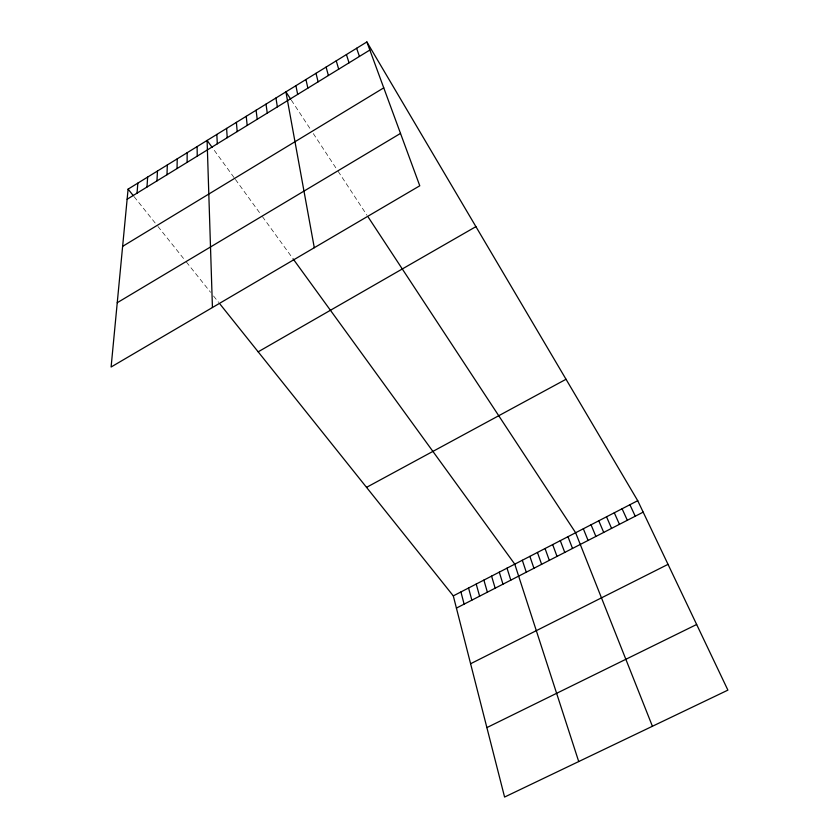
<?xml version="1.0" encoding="UTF-8"?>
<svg xmlns="http://www.w3.org/2000/svg" width="839" height="839" viewBox="0 0 839 839"><rect width="100%" height="100%" fill="white"/><g stroke="black" fill="none" stroke-linecap="round" stroke-linejoin="round"><path stroke-width="0.63" stroke-dasharray="4.2 3.15" d="M134.167 196.735L156.316 224.433M157.942 226.467L184.842 260.111M186.394 262.051L210.579 292.297M213.536 295.999L218.664 302.418M214.312 150.37L234.039 177.532M235.434 179.452L260.95 214.585M262.418 216.609L292.318 257.793M291.353 100.156L310.692 129.594M313.314 133.579L336.754 169.247M338.148 171.355L367.01 215.287"/><path stroke-width="1.26" d="M187.128 162.357L187.149 152.729M177.039 168.555L177.218 158.854M166.982 174.732L167.328 164.947M156.966 180.899L157.47 171.03M146.982 187.034L147.643 177.081M137.04 193.148L137.848 183.122M128.094 189.132L111.105 367.01L419.773 185.786L366.874 41.95L128.094 189.132L133.411 195.791M127.129 199.242L369.842 50.036M122.63 246.362L383.748 87.854M117.24 302.722L400.507 133.411M258.171 351.824L475.912 226.645M366.538 487.354L566.031 379.27M453.301 595.879L637.724 500.694L727.895 690.13L504.585 797.05L453.301 595.879L220.133 304.253M456.416 608.097L643.177 512.136M470.606 663.743L668.033 564.353M486.882 727.602L696.653 624.489M212.152 147.391L207.097 140.428L212.435 307.514M293.01 258.748L514.768 564.154L578.721 761.55M290.672 99.117L285.9 91.86L314.289 247.715M368.321 217.28L575.638 532.744L652.417 726.27M366.874 41.95L637.724 500.694M629.9 504.742L635.238 516.216M622.087 508.77L627.331 520.274M614.295 512.786L619.444 524.333M606.524 516.803L611.568 528.371M598.773 520.799L603.713 532.408M591.044 524.794L595.889 536.436M583.336 528.769L588.076 540.442M567.961 536.698L572.513 548.444M560.305 540.652L564.762 552.429M552.67 544.595L557.023 556.404M545.056 548.528L549.314 560.368M537.453 552.45L541.616 564.322M356.627 48.263L359.428 56.433M529.87 556.362L533.94 568.265M522.319 560.263L526.284 572.198M346.423 54.556L349.045 62.82M507.018 568.15L510.804 580.148M499.289 572.146L502.97 584.175M491.581 576.12L495.167 588.181M336.25 60.828L338.694 69.176M483.883 580.095L487.375 592.187M476.206 584.049L479.604 596.183M468.561 588.003L471.854 600.158M326.109 67.078L328.385 75.52M460.915 591.946L464.124 604.132M316.009 73.308L318.107 81.834M305.941 79.506L307.871 88.126M295.905 85.693L297.667 94.398M275.937 98.006L277.373 106.878M266.005 104.13L267.274 113.087M256.105 110.224L257.206 119.274M246.236 116.306L247.18 125.441M236.399 122.368L237.185 131.587M226.603 128.409L227.222 137.701M216.84 134.429L217.301 143.805M197.102 146.594L197.249 156.138"/></g></svg>
